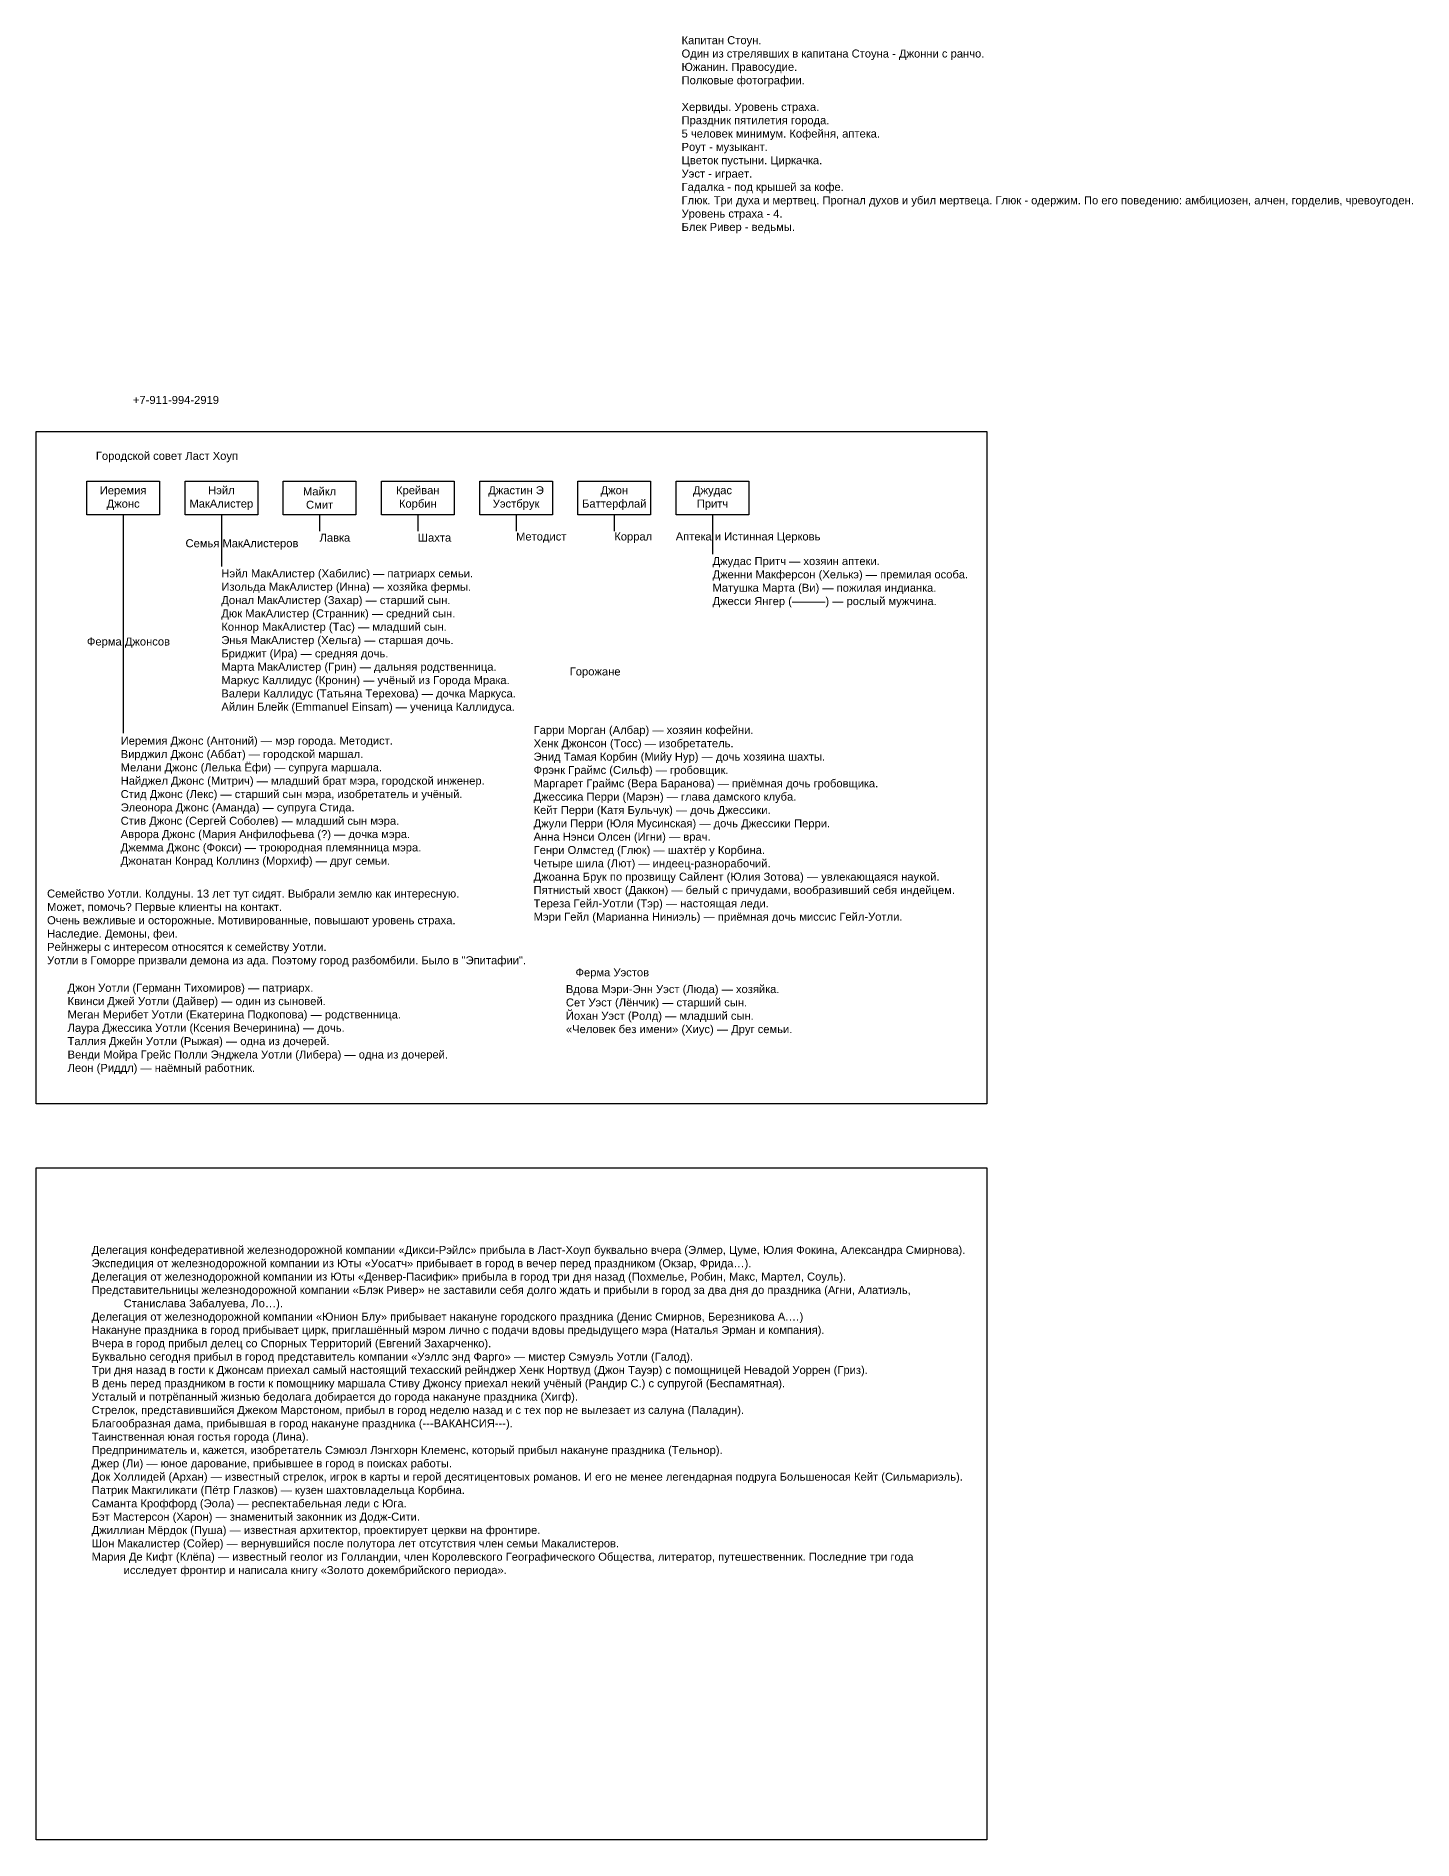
# Model space of a CAD drawing. Header units: inches. Extents: x -109 to 1896, y -491 to 645.
# Drawn here: x -109 to 321, y -491 to 73 of the extents above; entities that cross this region are included whole.
import ezdxf

# ---------------------------------------------------------------- set-up
doc = ezdxf.new("R2010")
doc.units = ezdxf.units.IN
doc.header["$MEASUREMENT"] = 0
doc.styles.get("Standard").update_dxf_attribs({"font": 'arial.ttf'})

msp = doc.modelspace()

# ---------------------------------------------------------------- linework, layer by layer
for p, q in [((-82.01, -77.09), (-82.01, -145.32)), ((-51.33, -77.09), (-51.33, -93.18)), ((-20.64, -77.09), (-20.64, -82.13)), ((10.04, -77.09), (10.04, -82.13)), ((40.73, -77.09), (40.73, -82.13)), ((71.42, -77.09), (71.42, -82.13)), ((102.1, -77.09), (102.1, -89.33))]:
    msp.add_line(p, q)
for points in [[(-109.2, -51.06), (187.8, -51.06), (187.8, -261.06), (-109.2, -261.06)], [(-93.36, -66.57), (-70.67, -66.57), (-70.67, -77.09), (-93.36, -77.09)], [(-62.67, -66.57), (-39.98, -66.57), (-39.98, -77.09), (-62.67, -77.09)], [(-31.98, -66.57), (-9.3, -66.57), (-9.3, -77.09), (-31.98, -77.09)], [(-1.3, -66.57), (21.39, -66.57), (21.39, -77.09), (-1.3, -77.09)], [(29.39, -66.57), (52.07, -66.57), (52.07, -77.09), (29.39, -77.09)], [(60.07, -66.57), (82.76, -66.57), (82.76, -77.09), (60.07, -77.09)], [(90.76, -66.57), (113.45, -66.57), (113.45, -77.09), (90.76, -77.09)], [(-109.2, -281.06), (187.8, -281.06), (187.8, -491.06), (-109.2, -491.06)]]:
    msp.add_lwpolyline(points, close=True)

# ---------------------------------------------------------------- texts
at = {"char_height": 2.5}
for s, insert, width, attachment_point in [('{\\fArial|b0|i0|c204|p34;Капитан Стоун.\\PОдин из стрелявших в капитана Стоуна - Джонни с ранчо.\\PЮжанин. Правосудие.\\PПолковые фотографии.\\P\\PХервиды. Уровень страха.\\PПраздник пятилетия города.\\P5 человек минимум. Кофейня, аптека.\\PРоут - музыкант.\\PЦветок пустыни. Циркачка.\\PУэст - играет.\\PГадалка - под крышей за кофе.\\PГлюк. Три духа и мертвец. Прогнал духов и убил мертвеца. Глюк - одержим. По его поведению: амбициозен, алчен, горделив, чревоугоден.\\PУровень страха - 4.\\PБлек Ривер - ведьмы.}', (92.43, 41.69), 374.3537, 4), ('{\\fArial|b0|i0|c204|p34;+7-911-994-2919}', (-78.96, -41.18), 50.051, 4), ('{\\fArial|b0|i0|c204|p34;Городской совет Ласт Хоуп}', (-90.52, -59), 50.051, 4), ('{\\fArial|b0|i0|c204|p34;Иеремия Джонс}', (-82.01, -71.83), 22.686, 5), ('{\\fArial|b0|i0|c204|p34;Нэйл МакАлистер}', (-51.33, -71.83), 22.686, 5), ('{\\fArial|b0|i0|c204|p34;Майкл }\\P{\\fArial|b0|i0|c204|p34;Смит}', (-20.64, -71.83), 22.686, 5), ('{\\fArial|b0|i0|c204|p34;Крейван Корбин}', (10.04, -71.83), 22.686, 5), ('{\\fArial|b0|i0|c204|p34;Джастин Э Уэстбрук}', (40.73, -71.83), 22.686, 5), ('{\\fArial|b0|i0|c204|p34;Джон Баттерфлай}', (71.42, -71.83), 22.686, 5), ('{\\fArial|b0|i0|c204|p34;Джудас }\\P{\\fArial|b0|i0|c204|p34;Притч}', (102.1, -71.83), 22.686, 5), ('{\\fArial|b0|i0|c204|p34;Лавка}', (-20.64, -84.19), 187.8706, 4), ('{\\fArial|b0|i0|c204|p34;Шахта}', (10.04, -84.19), 187.8706, 4), ('{\\fArial|b0|i0|c204|p34;Методист}', (40.73, -84.19), 187.8706, 4), ('{\\fArial|b0|i0|c204|p34;Коррал}', (71.42, -84.19), 187.8706, 4), ('{\\fArial|b0|i0|c204|p34;Аптека и Истинная} {\\fArial|b0|i0|c204|p34;Церковь}', (90.61, -84.19), 187.8706, 4), ('{\\fArial|b0|i0|c204|p34;Семья МакАлистеров}', (-62.52, -86.31), 187.8706, 4), ('{\\fArial|b0|i0|c204|p34;Нэйл МакАлистер (Хабилис) — патриарх семьи. \\PИзольда МакАлистер (Инна) — хозяйка фермы.\\PДонал МакАлистер (Захар) — старший сын.\\PДюк МакАлистер (Странник) — средний сын.\\PКоннор МакАлистер (Тас) — младший сын.\\PЭнья МакАлистер (Хельга) — старшая дочь.\\PБриджит (Ира) — средняя дочь.\\PМарта МакАлистер (Грин) — дальняя родственница.\\PМаркус Каллидус (Кронин) — учёный из Города Мрака.\\PВалери Каллидус (Татьяна Терехова) — дочка Маркуса.\\PАйлин Блейк (Emmanuel Einsam) — ученица Каллидуса.}', (-51.33, -116.57), 187.8706, 4), ('{\\fArial|b0|i0|c204|p34;Джудас Притч — хозяин аптеки.\\PДженни Макферсон (Хелькэ) — премилая особа}.{\\fArial|b0|i0|c204|p34;\\PМатушка Марта (Ви) — пожилая индианка.\\PДжесси Янгер (———) — рослый мужчина.}', (102.1, -98.13), 187.8706, 4), ('{\\fArial|b0|i0|c204|p34;Ферма Джонсов}', (-93.33, -117.01), 187.8706, 4), ('{\\fArial|b0|i0|c204|p34;Горожане}', (57.5, -126.37), 187.8706, 4), ('{\\fArial|b0|i0|c204|p34;Иеремия Джонс (Антоний) — мэр города. Методист.\\PВирджил Джонс (Аббат) — городской маршал.\\PМелани Джонс (Лелька Ёфи) — супруга маршала.\\PНайджел Джонс (Митрич) — младший брат мэра,} {\\fArial|b0|i0|c204|p34;городской инженер.\\PСтид Джонс (Лекс) — старший сын мэра, изобретатель и учёный.\\PЭлеонора Джонс (Аманда) — супруга Стида.\\PСтив Джонс (Сергей Соболев) — младший сын мэра.\\PАврора Джонс (Мария Анфилофьева (?) — дочка мэра.\\PДжемма Джонс (Фокси) — троюродная племянница мэра}.{\\fArial|b0|i0|c204|p34;\\PДжонатан Конрад Коллинз (Морхиф) — друг семьи.}', (-82.77, -166.76), 120.8241, 4), ('{\\fArial|b0|i0|c204|p34;Гарри Морган (Албар) — хозяин кофейни.\\PХенк Джонсон (Тосс) — изобретатель.\\PЭнид Тамая Корбин (Мийу Нур) — дочь хозяина шахты.\\PФрэнк Граймс (Сильф) — гробовщик.\\PМаргарет Граймс (Вера Баранова) — приёмная дочь гробовщика.\\PДжессика Перри (Марэн) — глава дамского клуба.\\PКейт Перри (Катя Бульчук) — дочь Джессики.\\PДжули Перри (Юля Мусинская) — дочь Джессики Перри.\\PАнна Нэнси Олсен (Игни) — врач.\\PГенри Олмстед (Глюк) — шахтёр у Корбина.\\PЧетыре шила (Лют) — индеец-разнорабочий.\\PДжоанна Брук по прозвищу Сайлент (Юлия Зотова) — увлекающаяся наукой.\\PПятнистый хвост (Даккон) — белый с причудами, вообразивший себя индейцем.\\PТереза Гейл-Уотли (Тэр) — настоящая леди.\\PМэри Гейл (Марианна Ниниэль) — приёмная дочь миссис Гейл-Уотли.}', (46.21, -173.82), 187.8706, 4), ('{\\fArial|b0|i0|c204|p34;Семейство Уотли. Колдуны. 13 лет тут сидят. Выбрали землю как интересную. \\PМожет, помочь? Первые клиенты на контакт.\\PОчень вежливые и осторожные. Мотивированные, повышают уровень страха. \\PНаследие. Демоны, феи.\\PРейнжеры с интересом относятся к семейству Уотли.\\PУотли в Гоморре призвали демона из ада. Поэтому город разбомбили. Было в "Эпитафии".}', (-105.76, -206.18), 187.8706, 4), ('{\\fArial|b0|i0|c204|p34;Ферма Уэстов}', (59.29, -220.39), 187.8706, 4), ('{\\fArial|b0|i0|c204|p34;Джон Уотли (Германн Тихомиров) — патриарх.\\PКвинси Джей Уотли (Дайвер) — один из сыновей.\\PМеган Мерибет Уотли (Екатерина Подкопова) — родственница.\\PЛаура Джессика Уотли (Ксения Вечеринина) — дочь.\\PТаллия Джейн Уотли (Рыжая) — одна из дочерей.\\PВенди Мойра Грейс Полли Энджела Уотли (Либера) — одна из дочерей.\\PЛеон (Риддл) — наёмный работник.}', (-99.36, -237.71), 187.8706, 4), ('{\\fArial|b0|i0|c204|p34;Вдова Мэри-Энн Уэст (Люда) — хозяйка.\\PСет Уэст (Лёнчик) — старший сын.\\PЙохан Уэст (Ролд) — младший сын.\\P«Человек без имени» (Хиус) — Друг семьи.}', (56.3, -231.86), 187.8706, 4), ('{\\fArial|b0|i0|c204|p34;Делегация конфедеративной железнодорожной компании «Дикси-Рэйлс» прибыла в Ласт-Хоуп буквально вчера (Элмер, Цуме, Юлия Фокина, Александра Смирнова).\\PЭкспедиция от железнодорожной компании из Юты «Уосатч» прибывает в город в вечер перед праздником (Окзар, Фрида…).\\PДелегация от железнодорожной компании из Юты «Денвер-Пасифик» прибыла в город три дня назад (Похмелье, Робин, Макс, Мартел, Соуль).\\PПредставительницы железнодорожной компании «Блэк Ривер» не заставили себя долго ждать и прибыли в город за два дня до праздника (Агни, Алатиэль, }^I^I^I{\\fArial|b0|i0|c204|p34;Станислава Забалуева, Ло…).\\PДелегация от железнодорожной компании «Юнион Блу» прибывает накануне городского праздника (Денис Смирнов, Березникова А.…)\\PНакануне праздника в город прибывает цирк, приглашённый мэром лично с подачи вдовы предыдущего мэра (Наталья Эрман и компания).\\PВчера в город прибыл делец со Спорных Территорий (Евгений Захарченко).\\PБуквально сегодня прибыл в город представитель компании «Уэллс энд Фарго» — мистер Сэмуэль Уотли (Галод).\\PТри дня назад в гости к Джонсам приехал самый настоящий техасский рейнджер Хенк Нортвуд (Джон Тауэр) с помощницей Невадой Уоррен (Гриз).\\PВ день перед праздником в гости к помощнику маршала Стиву Джонсу приехал некий учёный (Рандир С.) с супругой (Беспамятная).\\PУсталый и потрёпанный жизнью бедолага добирается до города накануне праздника (Хигф).\\PСтрелок, представившийся Джеком Марстоном, прибыл в город неделю назад и с тех пор не вылезает из салуна (Паладин).\\PБлагообразная дама, прибывшая в город накануне праздника (---ВАКАНСИЯ---).\\PТаинственная юная гостья города (Лина).\\PПредприниматель и, кажется, изобретатель Сэмюэл Лэнгхорн Клеменс, который прибыл накануне праздника (Тельнор).\\PДжер (Ли) — юное дарование, прибывшее в город в поисках работы.\\PДок Холлидей (Архан) — известный стрелок, игрок в карты и герой десятицентовых романов. И его не менее легендарная подруга Большеносая Кейт (Сильмариэль).\\PПатрик Макгиликати (Пётр Глазков) — кузен шахтовладельца Корбина.\\PСаманта Кроффорд (Эола) — респектабельная леди с Юга.\\PБэт Мастерсон (Харон) — знаменитый законник из Додж-Сити.\\PДжиллиан Мёрдок (Пуша) — известная архитектор, проектирует церкви на фронтире.\\PШон Макалистер (Сойер) — вернувшийся после полутора лет отсутствия член семьи Макалистеров.\\PМария Де Кифт (Клёпа) — известный геолог из Голландии, член Королевского Географического Общества, литератор, путешественник. Последние три года }^I^I^I{\\fArial|b0|i0|c204|p34;исследует фронтир и написала книгу «Золото докембрийского периода».}', (-91.84, -357.11), 272.5209, 4)]:
    msp.add_mtext(s, dxfattribs=dict(at, insert=insert, width=width, attachment_point=attachment_point))

doc.saveas('drawing.dxf')
